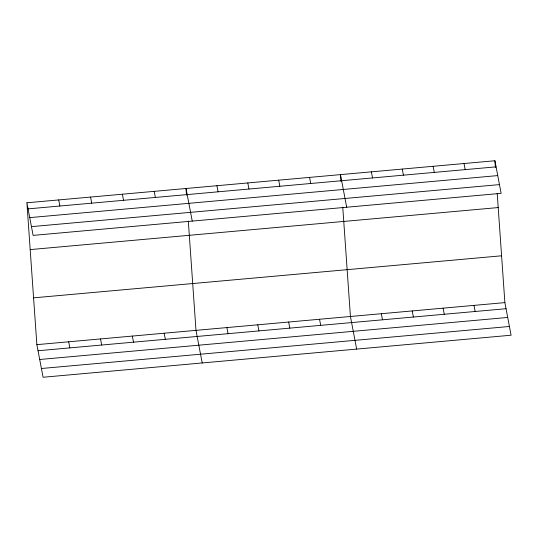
<?xml version="1.0" encoding="UTF-8"?>
<svg xmlns="http://www.w3.org/2000/svg" width="538" height="538" viewBox="0 0 538 538"><rect width="100%" height="100%" fill="white"/><g stroke="black" fill="none" stroke-linecap="round" stroke-linejoin="round"><path stroke-width="0.81" d="M26.9 202.786L494.913 160.748L501.134 193.35L33.121 235.388L26.9 202.786L36.866 344.65L43.087 377.252L511.1 335.214L504.879 302.612L497.206 193.35M28.063 208.879L496.076 166.847M29.731 217.628L497.744 175.59M31.453 226.639L499.466 184.601M30.189 249.598L498.201 207.567M33.578 297.837L501.591 255.799M36.866 344.65L504.879 302.612M38.03 350.749L506.043 308.711M39.698 359.492L507.711 317.454M41.419 368.503L509.432 326.472M464.025 163.525L465.188 169.618M473.991 305.389L475.155 311.482M433.137 166.296L434.3 172.395M443.104 308.16L444.267 314.259M402.249 169.073L403.413 175.166M412.216 310.937L413.379 317.037M371.361 171.844L372.525 177.944M381.328 313.708L382.491 319.807M346.687 207.224L340.467 174.621L340.937 181.306M356.654 349.088L350.433 316.485L342.76 207.224M309.579 177.392L310.742 183.492M319.545 319.263L320.709 325.356M278.691 180.169L279.854 186.269M288.657 322.033L289.821 328.133M247.803 182.947L248.966 189.04M257.769 324.811L258.933 330.904M216.915 185.718L218.078 191.817M226.881 327.581L228.045 333.681M192.241 221.091L186.027 188.495L186.498 195.18M202.207 362.962L195.993 330.359L188.313 221.098M154.198 191.353L155.361 197.446M164.164 333.217L165.327 339.31M122.375 194.211L123.538 200.304M132.341 336.075L133.505 342.168M90.552 197.069L91.716 203.162M100.519 338.933L101.682 345.026M58.723 199.928L59.886 206.02M68.689 341.791L69.853 347.884M494.913 160.748L495.384 167.439"/></g></svg>
